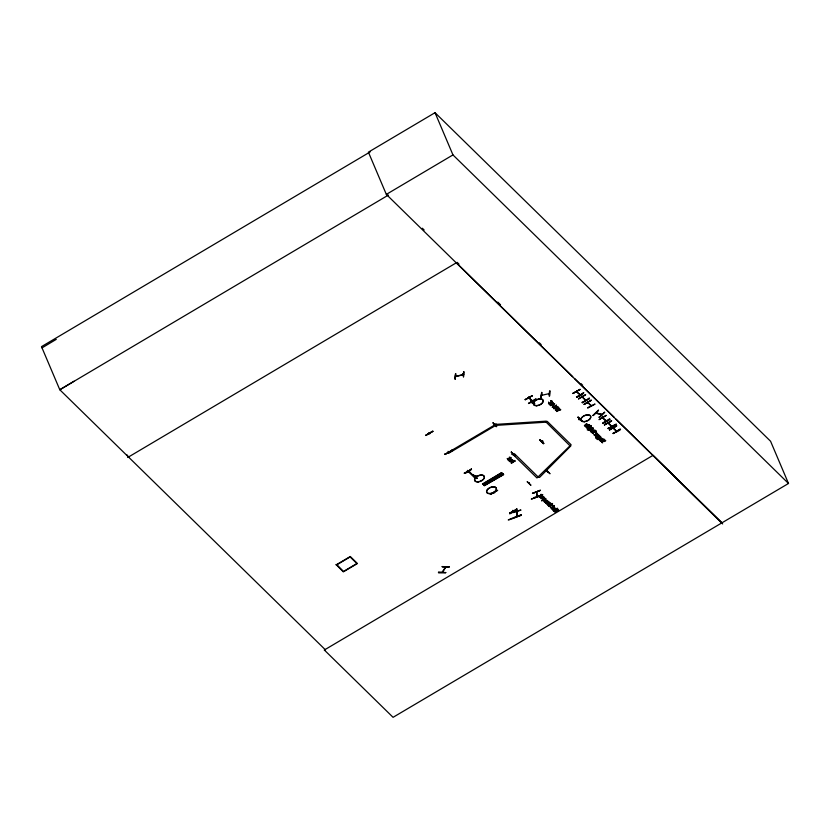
<?xml version="1.0" encoding="UTF-8"?>
<svg xmlns="http://www.w3.org/2000/svg" width="830" height="830" viewBox="0 0 830 830"><rect width="100%" height="100%" fill="white"/><g stroke="black" fill="none" stroke-linecap="round" stroke-linejoin="round"><path stroke-width="1.25" d="M448.874 452.547L449.061 452.475M473.494 474.812L477.022 478.298M543.64 443.116L543.401 443.697L539.863 440.159L540.112 439.589M543.391 443.687L539.884 440.108M543.702 443.448L540.174 439.879L543.795 443.469M476.15 476.275C474.065 476.482 476.949 476.524 475.881 475.632M494.856 424.69L495.769 424.348L495.022 424.815M512.618 454.664L512.131 454.155M541.969 441.643L542.872 441.332L542.571 440.74M579.911 419.368L579.153 419.835L578.811 419.264M455.12 379.103L455.39 374.029M455.691 373.604L455.099 379.154L455.743 373.915M455.795 376.581L455.421 375.969M456.386 375.751L456.396 376.467L456.147 375.565L455.514 375.772M464.136 371.85L463.451 377.079L463.596 371.643M595.836 413.205L601.605 414.927M595.899 413.205L596.687 413.143L595.909 413.247M596.085 412.998C606.772 415.228 598.98 414.17 601.709 414.927M541.222 397.788L541.7 392.652M541.803 392.694L540.88 397.933L541.648 392.341M542.26 394.53L542.26 395.236M536.751 492.325L536.242 492.076L537.394 496.631M537.124 495.728L537.435 496.682M549.47 393.327L548.568 393.711L549.45 393.513M549.221 395.993C549.221 388.948 550.778 388.834 549.657 395.889L549.304 395.92M551.172 503.924L551.711 504.661L551.888 503.81M517.09 511.892L517.547 516.302L517.256 515.347M544.874 499.048C543.909 496.153 540.787 502.907 544.729 498.695M557.221 508.126L557.615 508.707C546.897 514.756 561.111 506.622 552.448 509.579M590.929 425.531L591.323 426.122C580.616 432.171 594.851 423.974 586.156 426.994M595.12 434.692L595.681 435.875L596.749 435.231M599.675 439.143C599.353 440.948 601.916 439.827 600.453 438.676M517.152 516.385L516.727 511.55M517.142 515.99L516.986 515.44M588.761 428.55C589.767 431.154 592.869 425.302 588.615 428.197M597.029 436.653C598.036 439.246 601.138 433.395 596.884 436.3M598.472 438.053C599.467 440.657 602.57 434.806 598.316 437.701M544.812 502.088L547.043 501.216L546.783 500.583L544.148 501.652L546.721 500.241L548.101 501.403M548.651 501.455C540.6 507.037 553.278 498.612 544.957 502.441M588.221 428.436L589.217 429.556L591.323 427.772A1.484 0.84 -23 0 0 590.68 427.419L590.41 426.755M596.49 436.528L597.486 437.649L599.592 435.864A1.484 0.84 -23 0 0 598.949 435.511L598.679 434.858M597.932 437.929L598.918 439.06L601.024 437.275A1.484 0.84 -23 0 0 600.391 436.912L600.121 436.258M599.281 439.371L600.246 440.523A1.131 0.643 -23 0 0 600.837 440.294C602.611 438.541 599.208 438.489 598.741 439.319M541.585 500.563C551.981 499.058 540.807 496.516 542.758 499.868M438.468 572.627L445.783 572.607L438.468 572.638M557.615 508.707C556.245 509.61 554.71 507.317 552.604 509.931M591.323 426.122C589.943 427.014 588.408 424.732 586.312 427.336M508.209 460.069C509.049 461.397 512.058 458.917 510.803 458.461A1.089 0.612 -23 0 0 510.626 458.264L510.294 457.714M539.77 497.16C540.621 498.488 543.629 496.008 542.374 495.552A1.089 0.612 -23 0 0 542.187 495.365L541.855 494.805M547.956 505.18C548.806 506.508 551.815 504.018 550.56 503.571A1.089 0.612 -23 0 0 550.383 503.374L550.228 503.022M593.938 434.598C594.778 435.937 597.787 433.447 596.531 432.99A1.089 0.612 -23 0 0 596.355 432.804L596.199 432.451M508.354 460.422L510.336 459.239L509.9 457.942M539.925 497.512L541.907 496.33L541.222 494.805M548.111 505.532L550.093 504.35L549.74 503.312M594.083 434.951L596.065 433.779L595.712 432.741M476.109 476.264L475.476 476.659M579.786 419.243L579.112 419.575M482.873 484.16L502.254 473.214L483.081 484.513L482.489 483.921L501.725 472.623M482.884 484.326L501.673 472.644M503.426 474.241L483.952 485.239L503.073 473.899L503.675 474.625L484.367 485.716M503.499 474.387L484.181 485.623M445.565 567.014L442.068 572.451L442.732 571.984M445.575 567.523L445.492 567.046M445.783 567.139L442.421 572.399M548.547 402.104L549.336 403.515L551.836 402.166A1.255 0.716 -23 0 0 551.898 401.658L550.581 400.9L551.431 400.589M586.374 424.016C590.68 424.701 582.795 425.033 585.876 425.821M495.977 423.829L495.718 425.417L448.615 453.294L447.92 452.609L495.697 424.389M495.147 424.742L495.697 425.396L545.87 422.19L546.358 421.142L496.205 424.358M529.125 483.216L529.405 482.728M547.582 472.301L548.111 472.218L547.395 471.865M584.662 425.593L585.358 426.143L584.538 425.686A1.266 0.716 -23 0 1 584.496 425.271L587.163 424.649L586.229 423.663M576.476 391.625L580.253 394.945L576.435 391.594M576.757 391.947L576.819 391.106M582.691 397.331L581.788 396.47L585.627 400.589M585.845 400.382L582.401 396.989M591.188 406.036L591.178 405.528M587.35 402.031L591.437 405.891M602.321 417.262L606.44 421.173M603.005 417.708L602.642 417.096M605.796 421.049L605.859 420.343M607.985 423.072L611.554 426.579M613.048 428.156L616.617 431.538M613.339 427.875L613.692 428.166M616.846 431.33L613.328 427.927M428.996 432.959L429.255 433.696C430.863 434.36 428.301 431.963 429.255 433.571M448.397 452.319L448.397 451.821M448.065 451.344L448.646 452.184M467.425 471.067L467.487 470.361M528.492 397.259L528.783 397.819M494.4 492.906L494.69 492.75M512.836 511.01L512.899 510.315M442.297 566.568L449.445 566.849L442.328 566.589M463.576 374.662L455.763 376.571M541.565 395.173L542.447 394.966M591.074 405.984L588.003 402.415M611.824 426.402L608.338 422.978M532.559 401.201L529.021 397.674M556.39 405.258L553.797 408.785L556.183 405.05M512.318 454.56L513.22 454.249L512.245 454.28M537.321 496.216L537.394 495.624M537.695 496.537L536.574 491.983M455.857 376.343L463.607 374.444L463.264 373.853M462.808 374.652L462.632 373.957L462.715 374.849M593.128 415.301L598.44 410.134M592.952 415.55L598.264 410.394M593.201 415.581L598.513 410.414M600.982 413.942L601.128 414.824M604.759 412.323L599.467 417.521L598.99 417.065M591.634 429.867C593.523 431.31 592.641 429.017 591.489 429.515M596.5 434.64C598.399 436.041 597.538 433.81 596.355 434.287M531.698 402.301L532.051 402.872L532.487 402.332M512.442 454.487L512.919 454.176M532.684 402.529L531.885 402.747L532.673 402.28M555.83 408.37C562.304 404.428 551.379 408.007 556.764 407.862M442.141 566.786L449.134 566.797M42.019 347.874L56.264 339.356M74.046 381.24L59.802 389.758L41.5 346.639L370.139 151.931M388.44 195.05L59.802 389.758L325.153 649.589L324.385 650.056L393.067 717.317L788.5 483.475L770.572 441.249L435.034 112.683L368.406 152.16L386.334 194.396L721.861 522.962M386.334 194.396L452.962 154.919L788.5 483.475M127.716 457.475L456.365 262.768L572.7 376.685M550.83 400.911C556.048 400.568 547.074 406.783 548.713 402.477M551.929 403.183C557.127 400.828 545.507 406.783 551.639 403.795L552.5 404.646L550.529 405.372M552.075 403.536L552.946 404.386L554.658 403.764L550.674 405.725M572.825 393.42L580.087 389.426L572.825 393.389M572.97 393.524L580.035 389.332M559.181 408.671L560.8 409.781C558.216 410.124 554.523 413.371 557.532 410.093A1.1 0.623 -23 0 1 558.061 409.927A1.235 0.695 -23 0 1 558.683 409.989L559.13 410.383L559.97 409.449M585.544 394.572L578.479 398.763M578.583 399.012L585.648 394.831M545.87 422.19L547.25 421.381L571.092 444.724L536.968 477.956L513.127 454.612L514.507 453.803L538.338 477.146L539.51 477.458L570.884 445.855L569.712 445.534L545.652 421.671M582.069 402.26L582.411 402.799L589.456 398.576M591.064 400.143L583.998 404.355L591.261 400.371M584.144 404.469L591.209 400.278M587.806 408.059L595.037 404.054L587.63 407.706M510.056 458.098L507.701 459.519L507.265 458.44M509.765 457.403L509.226 457.278L511.249 457.589L510.222 458.617M509.662 457.714L508.147 459.042L507.431 458.803M336.171 564.867L350.302 556.505L357.45 563.508L343.319 571.87L336.026 564.514M336.762 564.836L350.104 556.93L356.858 563.539L343.516 571.445L336.617 564.483M512.411 461.999L511.021 462.818M514.465 461.21C512.297 459.447 512.203 464.281 514.32 460.858M511.415 463.42L514.994 460.858M589.227 425.583L585.856 426.796L585.088 425.354M587.536 424.555L589.559 424.867L588.761 425.344L588.366 424.752M587.972 424.981L586.468 426.319L585.741 426.081M606.211 415.571L599.011 419.648L606.108 415.311M588.377 428.778L587.619 429.432L588.221 429.712M590.794 427.326C589.767 426.278 585.171 430.573 588.366 430.065M589.207 430.179C595.224 425.769 590.504 431.714 589.061 429.826M593.222 428.207L592.454 428.228L593.066 427.855M590.898 429.504C596.832 427.99 589.487 434.225 590.4 430.272M602.632 422.989L609.697 418.808M591.033 431.766L595.162 430.148L593.554 430.666M591.178 432.119L593.263 431.278L594.124 432.129L592.558 433.457L596.137 430.895M604.406 424.742L611.637 420.903L604.52 425.002M604.375 424.898L611.575 420.82M593.699 431.019L594.571 431.87L596.282 431.247M595.764 434.266C601.698 432.752 594.353 438.987 595.276 435.045M608.131 428.529C623.071 419.721 614.522 426.444 607.996 428.239M608.328 428.747L615.404 424.587M596.646 436.881L595.888 437.524L596.625 438.147M609.438 429.857L616.7 425.873L609.438 429.836M609.583 429.961L616.649 425.78M599.053 435.428C596.895 433.955 594.145 439.589 596.49 437.804M598.077 438.282L597.32 438.935L597.922 439.215M600.495 436.829C599.467 435.781 594.871 440.076 598.077 439.568M598.897 439.672L599.426 439.724M599.82 439.495L600.598 439.029M600.972 438.811L602.165 439.319L602.497 438.686M603.431 439.495L603.742 440.014L601.003 441.28L600.204 441L600.401 440.232M602.362 439.07L604.147 439.143L603.742 440.014M616.586 431.05L616.036 430.708M613.246 433.561C625.291 425.448 620.394 431.227 613.059 433.208M613.214 433.551L620.124 429.017M602.798 439.495L601.283 440.834L600.567 440.595M604.084 440.087L605.641 440.419A1.411 0.799 -23 0 1 605.527 440.927C603.597 442.556 600.993 440.159 602.538 442.888C598.492 440.408 608.079 441.799 603.918 439.724M541.627 495.188L539.261 496.61L538.826 495.531M540.787 494.369L542.81 494.68L541.7 495.655M541.731 500.905L542.903 500.22M548.246 501.756L548.796 501.808M551.411 504.764C552.012 506.072 553.568 503.022 551.722 503.447M550.778 504.152L551.317 504.277M548.765 505.958L551.172 504.536M548.91 506.31L551.556 505.117M553.652 506.352C553.911 507.213 549.408 509.081 550.456 506.923M552.417 505.761L554.44 506.072L553.486 506.196M557.003 509.589L558.559 509.911A1.411 0.799 -23 0 1 558.455 510.419C556.515 512.048 553.911 509.651 555.457 512.38C551.411 509.9 560.997 511.29 556.837 509.215M325.101 649.548L324.333 650.004L653.023 455.338L722.65 523.948M425.78 435.491L432.866 431.33M432.918 431.424L425.634 435.387L432.752 431.071M528.554 397.238L529.021 398.182M525.162 399.635L532.445 395.671L525.162 399.604M532.393 395.578L525.307 399.738M529.135 398.182L528.907 397.093M528.876 403.297C551.203 390.66 513.604 412.417 535.827 398.846M444.973 454.332L452.34 450.441L444.973 454.332L452.277 450.327L451.914 449.819M534.541 404.013L530.827 400.226M496.537 426.163L496.288 426.745L492.999 422.636M477.105 478.36L473.183 475.061L476.721 478.588L476.96 478.007M577.929 417.189L578.479 417.303M511.311 452.08L515.295 455.691M542.799 441.353L542.125 441.778M578.085 417.542L581.955 420.81M490.613 494.462L497.689 490.271L490.499 494.203M517.069 509.288C502.409 517.298 513.231 513.137 516.748 508.78M530.702 485.197L527.154 481.639L530.91 485.094M587.972 425.915L588.771 425.147M591.873 430.459L590.815 431.102L590.255 429.919M600.806 438.531L601.895 438.271L602.642 439.039M553.216 405.974L554.233 405.756M557.179 407.613L558.185 407.323M540.278 490.302L532.507 493.404L540.268 490.271M532.476 493.311L540.309 490.457M541.534 495.427C511.55 505.999 559.659 489.43 533.503 497.71M549.284 393.596L541.627 395.329M520.784 510.004L512.774 512.38M512.878 512.639L520.784 510.17M521.178 514.849C516.644 517.754 494.504 524.83 521.167 514.787M513.438 517.868L521.333 515.368M606.087 421.329L602.653 417.853M541.71 395.36L542.239 394.707M534.842 403.847L528.814 397.861M578.427 417.283L582.006 420.831M581.654 420.976L577.991 417.189M511.498 459.592L509.319 460.878A1.307 0.747 -23 0 0 509.278 461.407L510.543 461.719L512.421 460.484A1.318 0.747 -23 0 0 512.452 459.955L512.183 459.685M543.069 496.682L540.88 497.969A1.307 0.747 -23 0 0 540.849 498.498L542.115 498.809L543.982 497.575A1.318 0.747 -23 0 0 544.024 497.046L543.754 496.776A1.318 0.747 -23 0 0 543.131 496.745M463.503 374.455L463.182 373.822M582.37 397.446L582.038 396.325M587.713 402.27L587.899 402.872M429.535 433.468L429.235 432.814M445.783 572.607L438.51 571.984M546.275 470.299L550.02 473.774L546.43 470.226M585.513 400.537L585.005 399.624L585.233 400.319M599.177 417.376L604.458 412.178M587.858 402.892L587.35 401.917M511.405 452.309L514.839 455.608M422.335 228.229L424.161 230.024M457.133 262.311L458.98 264.116M497.761 302.089L500.532 304.807M539.303 342.78L541.15 344.585M580.855 383.46L582.702 385.265M574.547 378.49L614.241 417.365M616.088 419.181L721.716 522.61M589.476 398.618L589.134 398.068M591.406 405.829L590.846 405.061M602.819 423.352L610.029 419.316L602.974 423.518M591.043 429.857L592.029 430.812M595.909 434.619L596.895 435.584M559.327 409.024L560.115 409.802M515.15 461.21C514.496 459.457 511.01 460.961 512.556 462.352M540.942 494.721L541.378 495.157L538.992 495.894M552.573 506.113L553.008 506.539L550.643 507.4M468.11 471.409L469.033 471.419L475.061 477.188L474.449 477.561L468.525 471.814M474.501 477.665L474.916 478.08M496.682 426.516L493.072 422.927L496.496 426.215M515.326 455.722L511.249 452.08M510.004 513.49L509.662 512.95M503.053 474.034L483.921 485.363M127.021 454.892L128.494 457.019M516.883 509.07L509.693 513.002M445.15 454.487L444.828 453.979M605.817 420.997L605.61 420.488M608.432 422.875L608.193 423.02M602.746 417.085L603.254 418.061M587.993 402.042L588.252 402.778M583.521 392.58C584.704 393.503 576.705 398.234 576.456 396.761M585.358 399.469L585.586 400.102L585.243 399.479M581.788 396.47L582.089 397.176M596.729 432.949L597.123 433.53M592.309 427.875L592.734 428.498M576.466 391.314L576.829 391.978M591.852 428.166L592.247 428.757M592.153 432.855L592.558 433.457M587.028 427.844L587.422 428.436M435.034 112.683L452.962 154.919M549.408 404.283L549.802 404.874M531.937 400.236L531.916 401.077L531.698 400.382M554.056 505.48L554.44 506.072M552.863 506.186L553.247 506.777M550.757 503.52L551.141 504.101M553.33 510.429L553.714 511.021M545.611 502.876L545.995 503.468M544.003 501.299L544.387 501.891M471.336 468.836C472.509 469.759 464.489 474.47 464.25 472.996M511.56 459.654A1.318 0.747 -23 0 1 512.255 459.758M552.324 407.208C554.782 409.045 555.197 403.971 552.324 407.208M512.037 460.245C509.547 463.482 509.319 459.063 512.037 460.245M543.609 497.336C541.108 500.573 540.89 496.153 543.609 497.336M549.45 503.063C546.96 506.279 546.721 501.88 549.45 503.063M554.305 507.815C551.732 511.073 551.577 506.622 554.305 507.815M559.14 408.215C554.077 413.994 553.973 406.316 559.14 408.215M554.378 406.586L552.707 407.229L554.378 406.586M557.418 406.959L555.758 407.603L557.418 406.959M558.642 408.35C554.855 412.334 555.146 407.613 558.642 408.35M549.823 503.302L547.956 504.536L546.69 504.225A1.307 0.747 -23 0 1 546.721 503.686L548.91 502.399A1.307 0.747 -23 0 1 549.595 502.503L549.865 502.762A1.318 0.747 -23 0 1 549.823 503.302M554.679 508.053L552.801 509.288L551.545 508.977A1.307 0.747 -23 0 1 551.577 508.448L553.766 507.151A1.307 0.747 -23 0 1 554.45 507.255L554.72 507.524A1.318 0.747 -23 0 1 554.679 508.053M583.656 392.86L576.611 397.082L583.656 392.86M589.269 398.358L582.214 402.612L589.29 398.4M471.471 469.126L464.406 473.318L471.471 469.126M584.341 421.733A5.229 2.967 -23 0 0 590.721 416.38A5.229 2.967 -23 0 0 582.577 416.899A5.229 2.967 -23 0 0 584.341 421.733M584.279 421.578A5.229 2.967 -23 0 0 590.659 416.224A5.229 2.967 -23 0 0 582.515 416.743A5.229 2.967 -23 0 0 584.279 421.578M536.782 405.745A5.229 2.967 -23 0 0 543.162 400.382A5.229 2.967 -23 0 0 535.018 400.911A5.229 2.967 -23 0 0 536.782 405.745M536.709 405.59A5.229 2.967 -23 0 0 543.09 400.226A5.229 2.967 -23 0 0 534.956 400.755A5.229 2.967 -23 0 0 536.709 405.59M477.987 481.929A5.229 2.967 -23 0 0 484.367 476.576A5.229 2.967 -23 0 0 476.223 477.094A5.229 2.967 -23 0 0 477.987 481.929M477.914 481.763A5.229 2.967 -23 0 0 484.305 476.41A5.229 2.967 -23 0 0 476.161 476.928A5.229 2.967 -23 0 0 477.914 481.763M490.001 493.694A5.229 2.967 -23 0 0 496.392 488.341A5.229 2.967 -23 0 0 488.248 488.86A5.229 2.967 -23 0 0 490.001 493.694M489.939 493.539A5.229 2.967 -23 0 0 496.319 488.175A5.229 2.967 -23 0 0 488.175 488.704A5.229 2.967 -23 0 0 489.939 493.539"/></g></svg>
